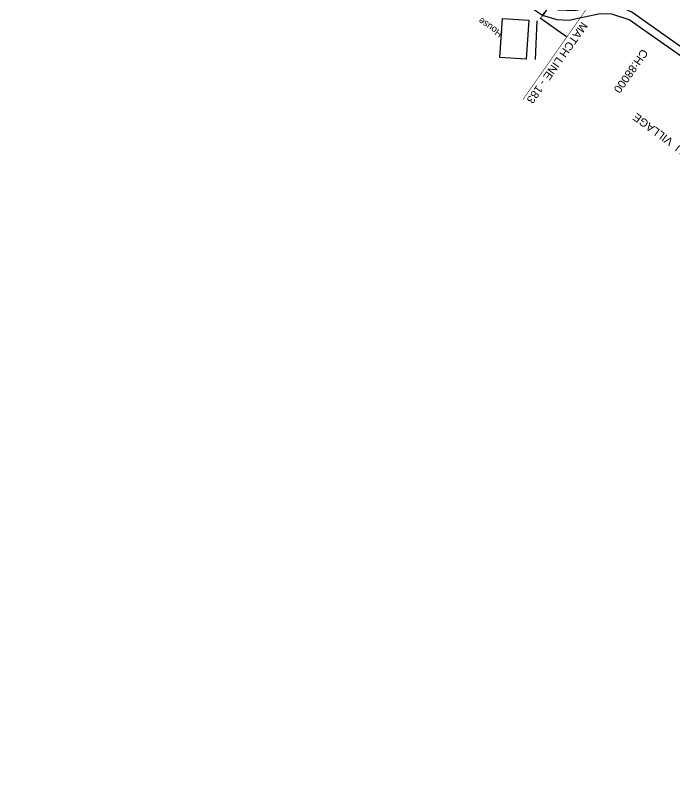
# Model space of a CAD drawing. Header units: metres. Extents: x 644418 to 1306172, y 3366650 to 6747308.
# Drawn here: x 661521.6 to 661768.8, y 3367108.9 to 3367398 of the extents above; entities that cross this region are included whole.
import ezdxf

# ---------------------------------------------------------------- set-up
doc = ezdxf.new("R2010")
doc.units = ezdxf.units.M
doc.header["$MEASUREMENT"] = 0
doc.linetypes.add('CENTER', pattern=[2, 1.25, -0.25, 0.25, -0.25])
doc.linetypes.add('PHANTOM2', pattern=[1.25, 0.625, -0.125, 0.125, -0.125, 0.125, -0.125])
doc.layers.get('Defpoints').update_dxf_attribs({"lineweight": 0})
for name, color, linetype in [('COMPOUND_WALL', 251, 'Continuous'), ('DFCC Boundary', 6, 'CENTER'), ('MATCH LINE', 7, 'Continuous'), ('RESIDENTIAL_BL_PUC', 251, 'Continuous'), ('SUB_ROAD_EDGE', 34, 'Continuous'), ('TOPO_TEXT', 251, 'Continuous'), ('Village Name', 7, 'Continuous')]:
    doc.layers.add(name, color=color, linetype=linetype)
doc.layers.add('Proposed Chainage', color=10, linetype='Continuous', lineweight=0)
doc.styles.get("Standard").update_dxf_attribs({"font": 'arial.ttf'})
doc.styles.add('Style-Arial', font='arial.ttf')
doc.styles.add('Vill txt', font='arial.ttf', dxfattribs={"height": 3})
doc.dimstyles.new('DIM', dxfattribs={"dimtxt": 2.5, "dimasz": 2.5, "dimexe": 0.18, "dimexo": 0.0625, "dimgap": 0.09, "dimtad": 0, "dimtih": 1, "dimtoh": 1, "dimdec": 3, "dimzin": 0, "dimdsep": 46, "dimtxsty": 'Standard', "dimcen": 0.09, "dimadec": 0, "dimazin": 0, "dimtfac": 1, "dimtdec": 3, "dimtofl": 0, "dimtmove": 0, "dimatfit": 3, "dimfxl": 1, "dimtolj": 1, "dimtzin": 0, "dimarcsym": 0})

# ---------------------------------------------------------------- blocks, each defined once
blk = doc.blocks.new('*D1850')
at = {"layer": 'Defpoints', "color": 0, "linetype": 'Continuous', "ltscale": 0.5, "transparency": 16777216}
for p in [(661757.1, 3367451.62), (661766.97, 3367444.68), (661728.42, 3367389.88)]:
    blk.add_point(p, dxfattribs=at)
at = {"layer": 'DFCC Boundary', "color": 0, "linetype": 'Continuous', "lineweight": -2, "ltscale": 0.5, "transparency": 16777216}
for p, q in [((661766.92, 3367444.71), (661756.95, 3367451.72)), ((661755.66, 3367449.57), (661738.61, 3367425.34)), ((661719.99, 3367398.87), (661737.04, 3367423.1)), ((661728.36, 3367389.91), (661718.4, 3367396.92))]:
    blk.add_line(p, q, dxfattribs=at)
at = {"layer": 'DFCC Boundary', "color": 0, "linetype": 'Continuous', "ltscale": 0.5, "transparency": 16777216}
for points in [[(661755.32, 3367449.81), (661756, 3367449.33), (661757.1, 3367451.62)], [(661719.65, 3367399.11), (661720.33, 3367398.63), (661718.55, 3367396.82)]]:
    blk.add_solid(points, dxfattribs=at)
at = {"layer": 'DFCC Boundary', "color": 0, "linetype": 'Continuous', "ltscale": 0.5, "transparency": 16777216, "insert": (661737.82, 3367424.22), "char_height": 2.5, "attachment_point": 5, "rotation": 145}
blk.add_mtext('\\A1;67.0 m', dxfattribs=at)

msp = doc.modelspace()

# ---------------------------------------------------------------- linework, layer by layer
at = {"layer": 'COMPOUND_WALL', "linetype": 'Continuous'}
msp.add_polyline3d([(661716.673, 3367381.429, 266.878), (661717.303, 3367395.924, 267.008)], dxfattribs=at)
at = {"layer": 'MATCH LINE', "linetype": 'PHANTOM2', "ltscale": 15, "const_width": 0.2}
msp.add_lwpolyline([(661795.7847, 3367485.7191), (661711.8985, 3367366.38)], dxfattribs=at)
at = {"layer": 'RESIDENTIAL_BL_PUC', "linetype": 'Continuous'}
msp.add_polyline3d([(661704.297, 3367396.795, 267.627), (661714.114, 3367396.163, 267.167), (661713.158, 3367381.57, 268.8), (661703.3303, 3367382.2027, 268.8)], close=True, dxfattribs=at)
at = {"layer": 'SUB_ROAD_EDGE', "linetype": 'Continuous'}
for points in [[(662176.841, 3367108.946, 266.538), (662158.154, 3367120.512, 266.689), (662122.554, 3367145.527, 267.228), (662086.997, 3367170.811, 267.423), (662059.312, 3367193.422, 267.459), (662025.32, 3367221.029, 267.736), (661992.933, 3367242.991, 267.787), (661952.843, 3367265.573, 267.688), (661923.296, 3367282.787, 267.768), (661885.394, 3367308.14, 267.9), (661853.314, 3367329.6, 268.027), (661810.532, 3367358.333, 268.17), (661752.835, 3367399.2, 267.763), (661746.985, 3367401.864, 267.687), (661740.561, 3367401.649, 267.618), (661731.315, 3367399.696, 267.467), (661725.238, 3367399.993, 267.327), (661721.124, 3367401.244, 267.345), (661686.817, 3367423.462, 267.292), (661645.738, 3367450.623, 267.31), (661596.205, 3367481.922, 267.221), (661547.614, 3367509.425, 267.399), (661522.503, 3367521.18, 267.454)], [(661949.1756, 3367264.2203, 267.6675), (661922.38, 3367279.428, 267.898), (661883.89, 3367304.925, 267.9), (661851.945, 3367326.829, 267.954), (661808.826, 3367356.372, 268.159), (661751.806, 3367396.318, 267.797), (661745.286, 3367398.426, 267.566), (661740.865, 3367398.582, 267.613), (661729.124, 3367396.127, 267.522), (661724.737, 3367396.322, 267.45), (661719.268, 3367398.004, 267.348), (661684.75, 3367421.092, 267.289), (661643.926, 3367447.617, 267.231), (661594.442, 3367479.558, 267.269), (661545.891, 3367506.98, 267.399), (661521.5569, 3367518.2026, 267.452)]]:
    msp.add_polyline3d(points, dxfattribs=at)

# ---------------------------------------------------------------- texts
at = {"layer": 'MATCH LINE', "linetype": 'Continuous'}
msp.add_text('MATCH LINE - 183', height=3, rotation=234.693137, dxfattribs=at).set_placement((661734.0073, 3367395.7977, 267.725))
at = {"layer": 'Proposed Chainage', "lineweight": 0, "insert": (661757.902, 3367384.8282), "char_height": 3, "attachment_point": 4, "rotation": 234.820101, "line_spacing_factor": 0.6, "style": 'Style-Arial'}
msp.add_mtext('CH:88000', dxfattribs=at)
at = {"layer": 'TOPO_TEXT'}
msp.add_text('House', height=2.5, rotation=145.23402, dxfattribs=at).set_placement((661704.5914, 3367391.6187))
at = {"layer": 'Village Name', "style": 'Vill txt'}
msp.add_text('SHAMBHU  VILLAGE', height=3, rotation=143.672966, dxfattribs=at).set_placement((661787.4047, 3367337.4902))

# ---------------------------------------------------------------- dimensions: what is measured, and where the dimension line sits
at = {"layer": 'DFCC Boundary', "linetype": 'Continuous', "ltscale": 0.5}
dim = msp.add_aligned_dim(p1=(661728.4159, 3367389.8783), p2=(661766.9681, 3367444.6751), distance=12.0654, dimstyle='DIM', override={"dimdec": 1, "dimpost": ' m'}, dxfattribs=at)
dim.commit()
dim.dimension.update_dxf_attribs({"geometry": '*D1850', "text_midpoint": (661737.8241, 3367424.2192), "text_rotation": 145})

doc.saveas('drawing.dxf')
